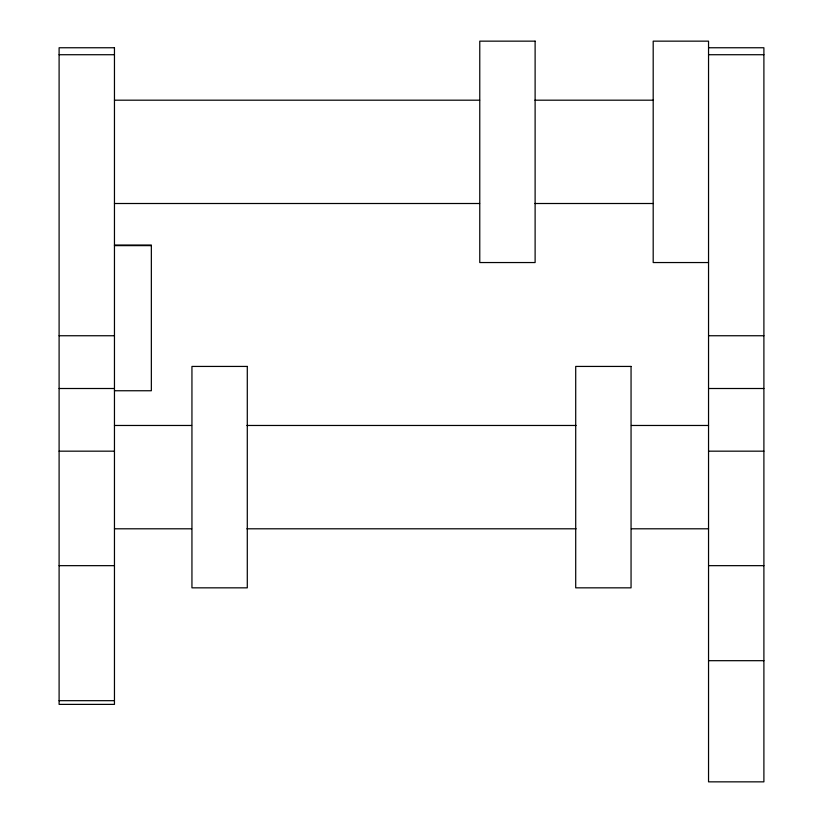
<?xml version="1.0" encoding="UTF-8"?>
<svg xmlns="http://www.w3.org/2000/svg" width="823" height="823" viewBox="0 0 823 823"><rect width="100%" height="100%" fill="white"/><g stroke="black" fill="none" stroke-linecap="round" stroke-linejoin="round"><path stroke-width="1.23" d="M708.541 47.755L763.898 47.755L763.898 781.85L708.541 781.85L708.541 41.15L653.195 41.15L653.195 262.547L708.541 262.547M59.102 54.719L114.459 54.719M708.541 54.719L763.898 54.719M114.459 100.19L479.655 100.19M534.95 100.19L653.256 100.19M114.459 203.507L479.655 203.507M534.95 203.507L653.256 203.507M114.459 245.028L151.35 245.028L151.35 390.75L114.459 390.75M114.459 245.624L151.35 245.624M59.102 335.743L114.459 335.743M708.541 335.743L763.898 335.743M59.102 388.507L114.459 388.507M708.541 388.507L763.898 388.507M114.459 425.47L191.605 425.47M246.9 425.47L576.1 425.47M631.395 425.47L708.541 425.47M59.102 451.169L114.459 451.169M708.541 451.169L763.898 451.169M114.459 528.798L191.605 528.798M246.9 528.798L576.1 528.798M631.395 528.798L708.541 528.798M59.102 565.658L114.459 565.658M708.541 565.658L763.898 565.658M708.541 660.684L763.898 660.684M59.102 700.682L114.459 700.682M535.115 41.15L479.768 41.15L479.768 262.547L535.115 262.547L535.115 41.15M114.459 47.755L59.102 47.755L59.102 704.385L114.459 704.385L114.459 47.755M247.291 366.43L191.944 366.43L191.944 587.838L247.291 587.838L247.291 366.43M631.056 366.43L575.709 366.43L575.709 587.838L631.056 587.838L631.056 366.43"/></g></svg>
